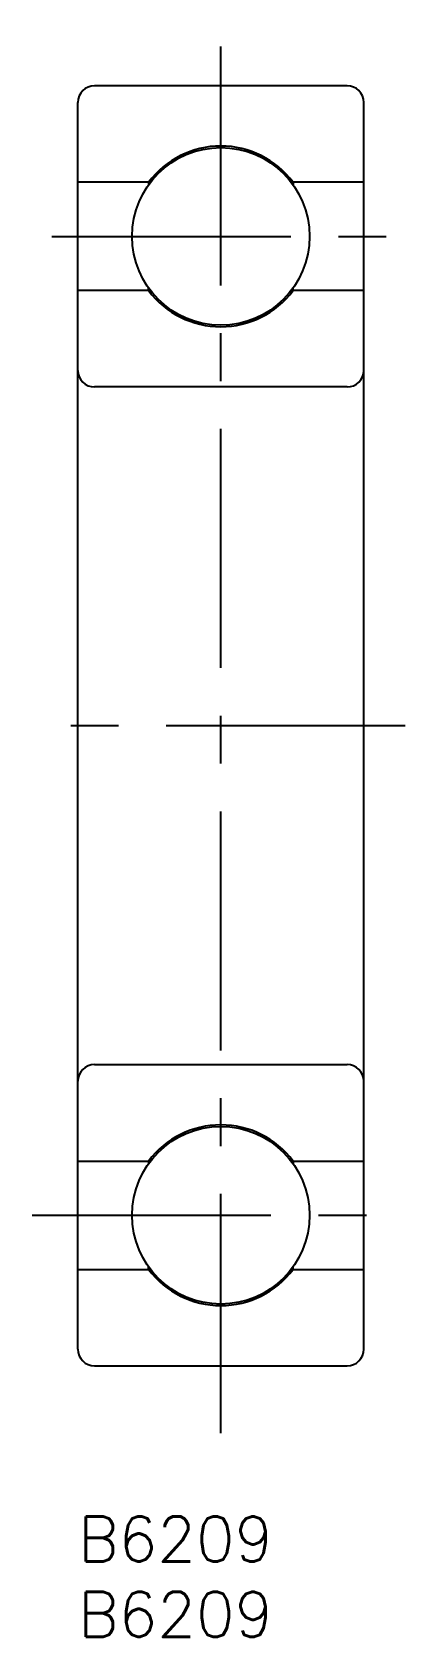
# Model space of a CAD drawing. Extents: x -3 to 22, y -8 to 99.
import ezdxf

# ---------------------------------------------------------------- set-up
doc = ezdxf.new("R2010")
doc.units = 0
doc.header["$LTSCALE"] = 0.5
doc.linetypes.add('CENTER', pattern=[50.8, 31.75, -6.35, 6.35, -6.35])
for name, color, linetype in [('MSM_CENTER', 1, 'CENTER'), ('MSM_CONTINUOUS', 7, 'CONTINUOUS'), ('MSM_PART_NUMBER', 7, 'CONTINUOUS')]:
    doc.layers.add(name, color=color, linetype=linetype)
doc.styles.get("Standard").update_dxf_attribs({"font": 'txt.shx', "height": 3, "bigfont": 'bigfont.shx'})

msp = doc.modelspace()

# ---------------------------------------------------------------- linework, layer by layer
at = {"layer": 'MSM_CENTER'}
for p, q in [((9.5, 5.54), (9.5, 98.57)), ((-1.73, 85), (20.5, 85)), ((21.75, 52.5), (-2.47, 52.5)), ((-3.05, 20), (22.14, 20))]:
    msp.add_line(p, q, dxfattribs=at)
at = {"layer": 'MSM_CONTINUOUS'}
for p, q in [((17.9, 95), (1.1, 95)), ((0, 11.1), (0, 93.9)), ((19, 11.1), (19, 93.9)), ((4.7, 88.6), (0, 88.6)), ((4.7, 88.6), (4.7, 88.43)), ((19, 88.6), (14.3, 88.6)), ((14.3, 88.6), (14.3, 88.43)), ((4.7, 81.4), (0, 81.4)), ((4.7, 81.4), (4.7, 81.57)), ((14.3, 81.4), (14.3, 81.57)), ((19, 81.4), (14.3, 81.4)), ((17.9, 75), (1.1, 75)), ((1.1, 30), (17.9, 30)), ((0, 23.6), (4.7, 23.6)), ((4.7, 23.6), (4.7, 23.43)), ((14.3, 23.6), (19, 23.6)), ((14.3, 23.6), (14.3, 23.43)), ((0, 16.4), (4.7, 16.4)), ((4.7, 16.4), (4.7, 16.57)), ((14.3, 16.4), (14.3, 16.57)), ((14.3, 16.4), (19, 16.4)), ((1.1, 10), (17.9, 10))]:
    msp.add_line(p, q, dxfattribs=at)
for centre in [(9.5, 85), (9.5, 20)]:
    msp.add_circle(centre, 5.9, dxfattribs=at)
for centre, radius, start, end in [((1.1, 93.9), 1.1, 90, 180), ((17.9, 93.9), 1.1, 360, 90), ((9.5, 85), 6, 36.8699, 143.1301), ((9.5, 85), 6, 216.8699, 323.1301), ((1.1, 76.1), 1.1, 180, 270), ((17.9, 76.1), 1.1, 270, 360), ((1.1, 28.9), 1.1, 90, 180), ((17.9, 28.9), 1.1, 0, 90), ((9.5, 20), 6, 36.8699, 143.1301), ((9.5, 20), 6, 216.8699, 323.1301), ((1.1, 11.1), 1.1, 180, 270), ((17.9, 11.1), 1.1, 270, 0)]:
    msp.add_arc(centre, radius, start, end, dxfattribs=at)

# ---------------------------------------------------------------- texts
at = {"layer": 'MSM_PART_NUMBER'}
for p in [(0, -3), (0, -8)]:
    msp.add_text('B6209', height=3, dxfattribs=at).set_placement(p)

doc.saveas('drawing.dxf')
